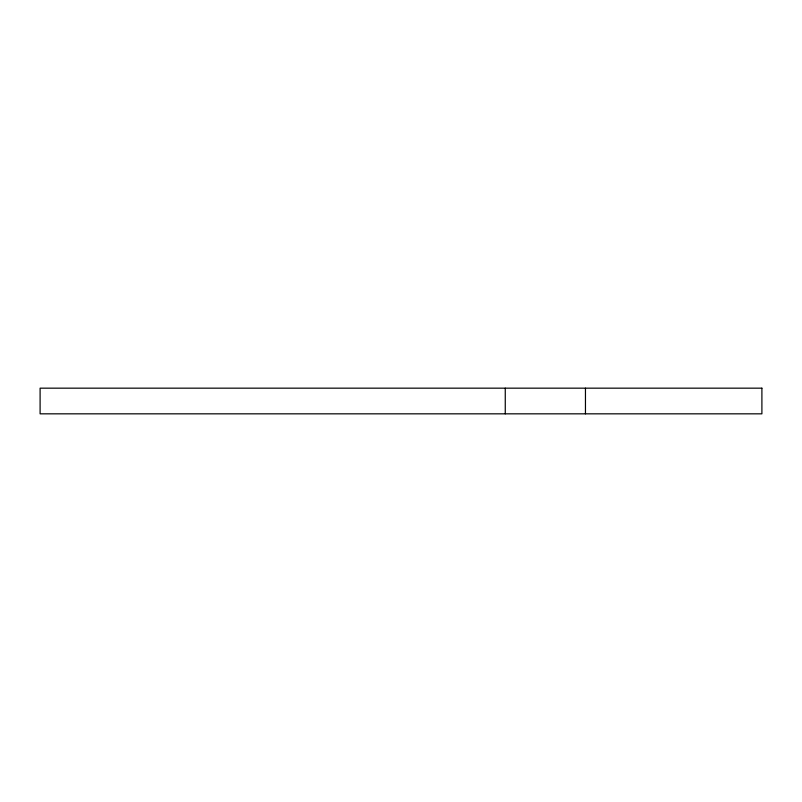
<?xml version="1.0" encoding="UTF-8"?>
<svg xmlns="http://www.w3.org/2000/svg" width="802" height="802" viewBox="0 0 802 802"><rect width="100%" height="100%" fill="white"/><g stroke="black" fill="none" stroke-linecap="round" stroke-linejoin="round"><path stroke-width="1.2" d="M585.46 388.168L585.46 413.832M505.26 388.168L505.26 413.832M761.9 388.168L40.1 388.168L40.1 413.832L761.9 413.832L761.9 388.168"/></g></svg>
